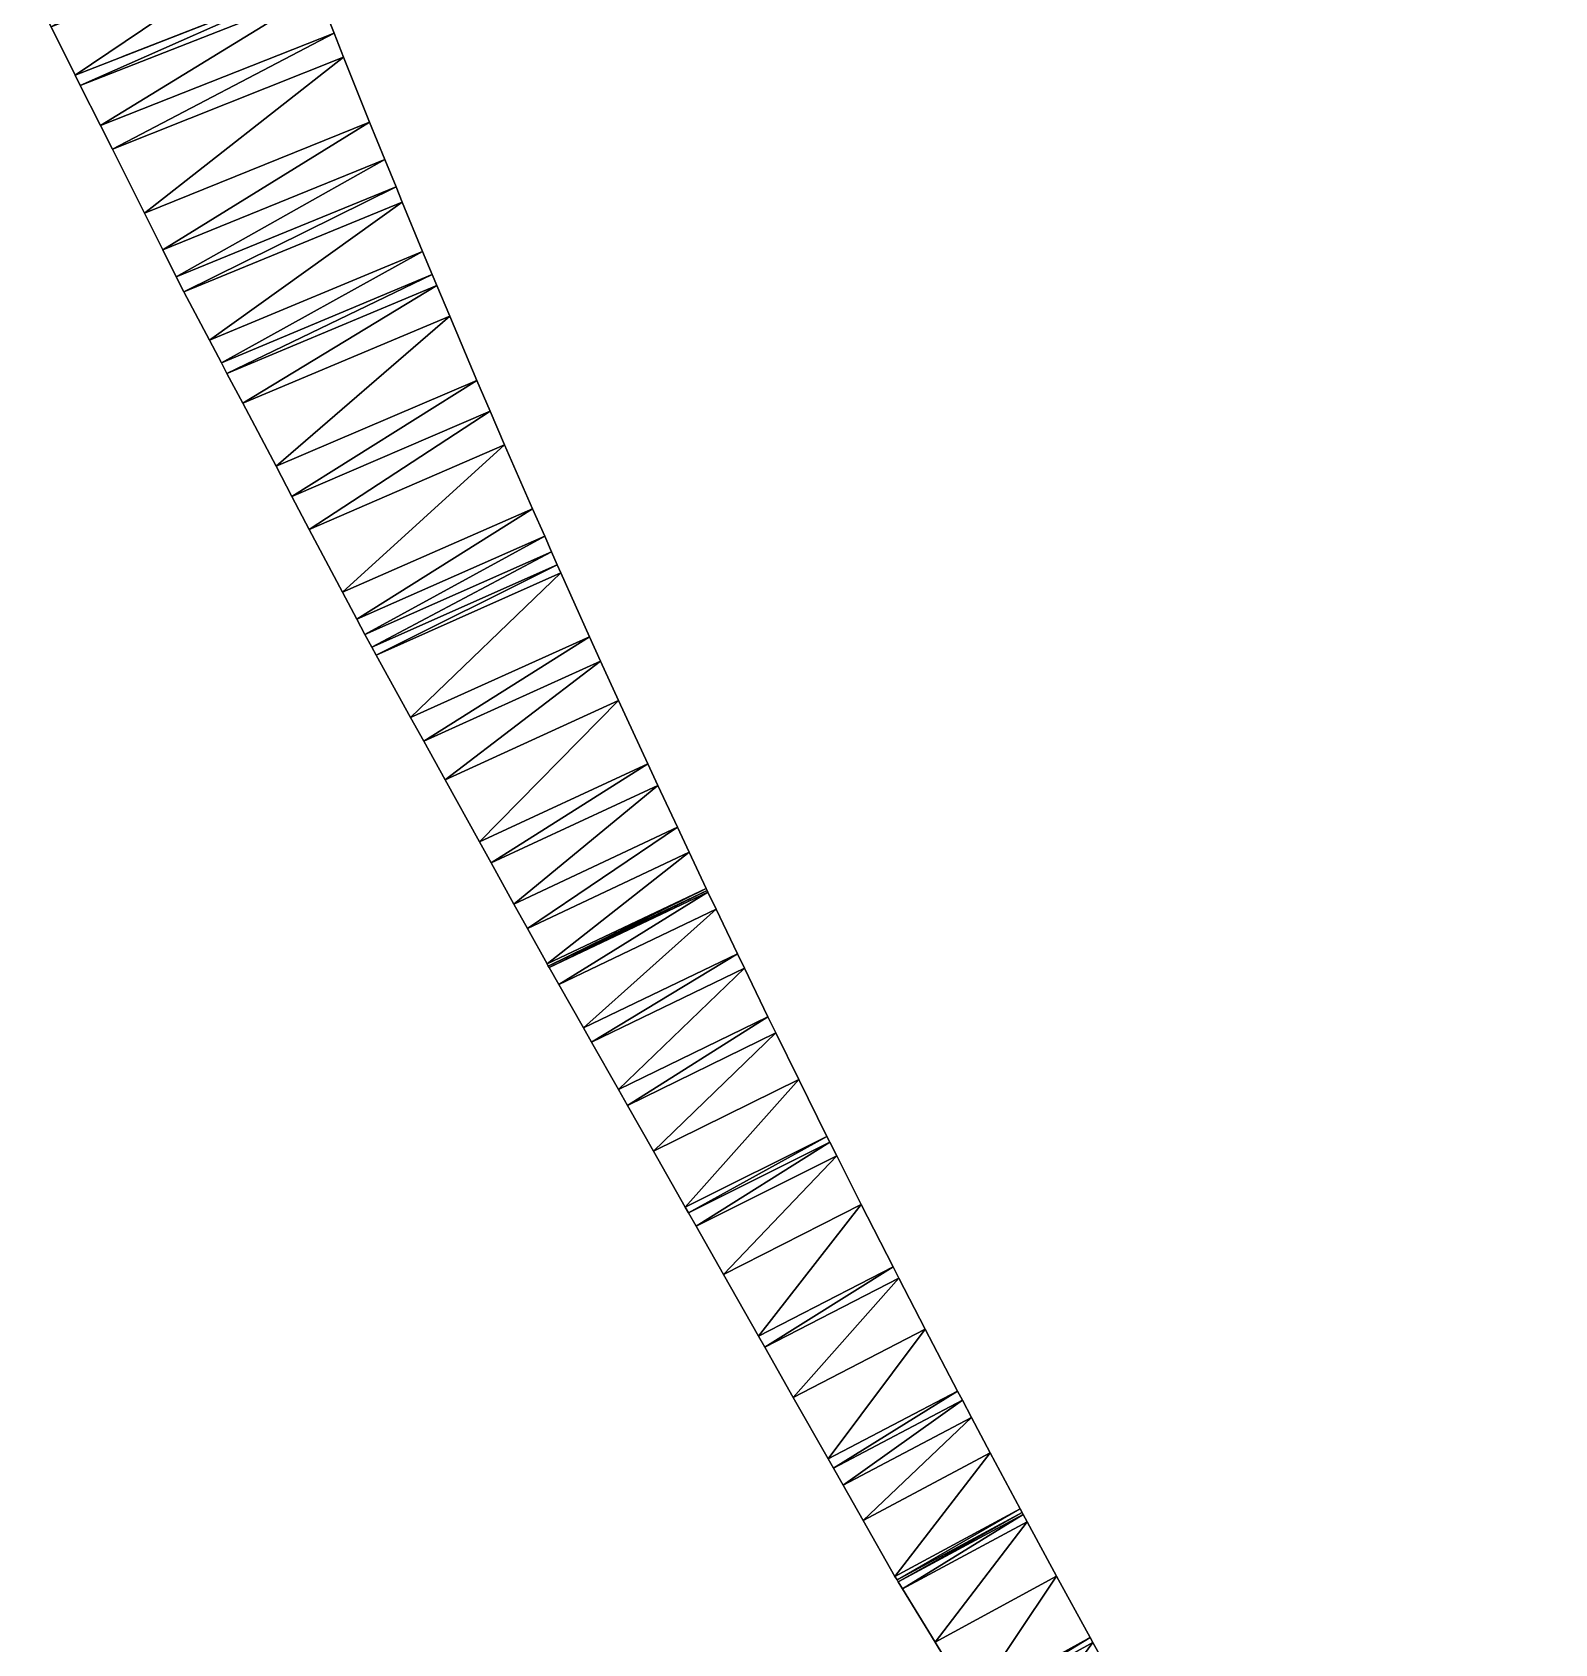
# Model space of a CAD drawing. Header units: metres. Extents: x 12119653 to 12120122, y 3531287 to 3531984.
# Drawn here: x 12119791.7 to 12119901.2, y 3531640.9 to 3531756.7 of the extents above; entities that cross this region are included whole.
import ezdxf

# ---------------------------------------------------------------- set-up
doc = ezdxf.new("R2010")
doc.units = ezdxf.units.M
for name, color, linetype in [('ELEM_04_COMPLETO', 8, 'Continuous'), ('ELEM_04_INFERIOR', 1, 'Continuous'), ('ELEM_04_SUPERIOR', 3, 'Continuous')]:
    doc.layers.add(name, color=color, linetype=linetype)

msp = doc.modelspace()

# ---------------------------------------------------------------- meshes
at = {"layer": 'ELEM_04_COMPLETO'}
mesh = msp.add_polyface(dxfattribs=at)
corners = [(12119791.7, 3531760.06, 10.13), (12119809.09, 3531767.4, 11.01), (12119809.09, 3531767.4, 11.51), (12119791.7, 3531760.06, 9.63), (12119814.09, 3531754.95, 11.08), (12119813.4, 3531756.68, 11.57), (12119813.4, 3531756.68, 11.07), (12119814.09, 3531754.95, 11.58), (12119812.24, 3531759.63, 11.56), (12119812.24, 3531759.63, 11.06), (12119796.61, 3531750.03, 10.61), (12119795.15, 3531752.92, 10.47), (12119795.15, 3531752.92, 9.97), (12119796.61, 3531750.03, 10.11), (12119811.95, 3531760.37, 11.55), (12119811.95, 3531760.37, 11.05), (12119794.79, 3531753.66, 10.44), (12119794.79, 3531753.66, 9.94), (12119811.95, 3531760.37, 11.55), (12119811.95, 3531760.37, 11.05), (12119798.13, 3531754.96, 10.65), (12119794.79, 3531753.65, 9.94), (12119794.79, 3531753.65, 10.44), (12119798.13, 3531754.96, 10.15), (12119810.42, 3531764.2, 11.53), (12119810.42, 3531764.2, 11.03), (12119793.05, 3531757.12, 10.27), (12119793.05, 3531757.12, 9.77), (12119809.58, 3531766.23, 11.52), (12119809.58, 3531766.23, 11.02), (12119792.12, 3531758.96, 10.18), (12119792.12, 3531758.96, 9.68), (12119809.49, 3531766.45, 11.52), (12119809.49, 3531766.45, 11.02), (12119792.04, 3531759.17, 10.17), (12119792.04, 3531759.17, 9.67)]
mesh.append_faces([[corners[k] for k in face] for face in [(0, 1, 2), (3, 1, 0), (4, 5, 6), (7, 5, 4), (6, 8, 9), (5, 8, 6), (10, 8, 5), (11, 8, 10), (9, 12, 13), (9, 13, 6), (9, 14, 15), (8, 14, 9), (11, 14, 8), (16, 14, 11), (15, 17, 12), (15, 12, 9), (18, 19, 15), (14, 18, 15), (20, 18, 14), (16, 17, 21), (22, 16, 21), (23, 19, 15), (19, 24, 25), (18, 24, 19), (22, 24, 18), (26, 24, 22), (26, 22, 21), (26, 21, 27), (25, 27, 21), (25, 21, 19), (25, 28, 29), (24, 28, 25), (26, 28, 24), (30, 28, 26), (30, 26, 27), (30, 27, 31), (29, 31, 27), (29, 27, 25), (32, 33, 29), (28, 32, 29), (34, 32, 28), (34, 28, 30), (34, 30, 31), (34, 31, 35), (29, 35, 31), (33, 35, 29), (33, 2, 1), (32, 2, 33), (0, 2, 32), (0, 32, 34), (0, 34, 35), (0, 35, 3), (33, 3, 35), (1, 3, 33)]])
mesh = msp.add_polyface(dxfattribs=at)
corners = [(12119821.72, 3531736.33, 11.18), (12119820.79, 3531738.53, 11.67), (12119820.79, 3531738.53, 11.17), (12119820.47, 3531739.31, 11.67), (12119820.47, 3531739.31, 11.17), (12119819.77, 3531740.97, 11.66), (12119819.77, 3531740.97, 11.16), (12119805.3, 3531732.97, 10.92), (12119818.3, 3531744.53, 11.64), (12119818.3, 3531744.53, 11.14), (12119804.44, 3531734.6, 11.34), (12119802.6, 3531738.08, 11.17), (12119802.6, 3531738.08, 10.67), (12119804.44, 3531734.6, 10.84), (12119817.86, 3531745.62, 11.63), (12119817.86, 3531745.62, 11.13), (12119802.06, 3531739.15, 11.12), (12119802.06, 3531739.15, 10.62), (12119817.05, 3531747.59, 11.62), (12119817.05, 3531747.59, 11.12), (12119801.09, 3531741.09, 11.03), (12119801.09, 3531741.09, 10.53), (12119815.96, 3531750.28, 11.61), (12119815.96, 3531750.28, 11.11), (12119799.76, 3531743.74, 10.91), (12119799.76, 3531743.74, 10.41), (12119814.09, 3531754.95, 11.58), (12119814.09, 3531754.95, 11.08), (12119797.46, 3531748.33, 10.69), (12119797.46, 3531748.33, 10.19), (12119813.4, 3531756.68, 11.57), (12119796.61, 3531750.03, 10.61), (12119796.61, 3531750.03, 10.11), (12119813.4, 3531756.68, 11.07), (12119795.15, 3531752.92, 10.47), (12119795.15, 3531752.92, 9.97), (12119794.79, 3531753.66, 10.44), (12119794.79, 3531753.66, 9.94)]
mesh.append_faces([[corners[k] for k in face] for face in [(0, 1, 2), (2, 3, 4), (1, 3, 2), (4, 5, 6), (3, 5, 4), (6, 7, 4), (6, 8, 9), (5, 8, 6), (10, 8, 5), (11, 8, 10), (9, 12, 13), (9, 13, 6), (9, 14, 15), (8, 14, 9), (11, 14, 8), (16, 14, 11), (16, 11, 12), (16, 12, 17), (15, 17, 12), (15, 12, 9), (15, 18, 19), (14, 18, 15), (16, 18, 14), (20, 18, 16), (20, 16, 17), (20, 17, 21), (19, 21, 17), (19, 17, 15), (19, 22, 23), (18, 22, 19), (20, 22, 18), (24, 22, 20), (24, 20, 21), (24, 21, 25), (23, 25, 21), (23, 21, 19), (23, 26, 27), (22, 26, 23), (24, 26, 22), (28, 26, 24), (28, 24, 25), (28, 25, 29), (27, 29, 25), (27, 25, 23), (28, 30, 26), (31, 30, 28), (31, 28, 29), (31, 29, 32), (33, 32, 29), (33, 29, 27), (34, 31, 32), (34, 32, 35), (36, 34, 35), (36, 35, 37)]])
mesh = msp.add_polyface(dxfattribs=at)
corners = [(12119829.04, 3531719.39, 11.27), (12119828.55, 3531720.5, 11.77), (12119828.55, 3531720.5, 11.27), (12119829.04, 3531719.39, 11.77), (12119827.68, 3531722.47, 11.76), (12119827.68, 3531722.47, 11.26), (12119825.67, 3531727.08, 11.73), (12119825.67, 3531727.08, 11.23), (12119814.01, 3531716.47, 11.79), (12119811.62, 3531720.99, 11.85), (12119811.62, 3531720.99, 11.35), (12119814.01, 3531716.47, 11.29), (12119824.63, 3531729.5, 11.72), (12119824.63, 3531729.5, 11.22), (12119810.37, 3531723.37, 11.88), (12119810.37, 3531723.37, 11.38), (12119823.68, 3531731.7, 11.71), (12119823.68, 3531731.7, 11.21), (12119809.23, 3531725.53, 11.78), (12119809.23, 3531725.53, 11.28), (12119821.72, 3531736.33, 11.68), (12119821.72, 3531736.33, 11.18), (12119806.84, 3531730.06, 11.56), (12119806.84, 3531730.06, 11.06), (12119820.79, 3531738.53, 11.67), (12119805.7, 3531732.21, 11.46), (12119805.7, 3531732.21, 10.96), (12119820.79, 3531738.53, 11.17), (12119820.47, 3531739.31, 11.67), (12119805.3, 3531732.97, 11.42), (12119805.3, 3531732.97, 10.92), (12119820.47, 3531739.31, 11.17), (12119819.77, 3531740.97, 11.66), (12119804.44, 3531734.6, 11.34), (12119804.44, 3531734.6, 10.84), (12119819.77, 3531740.97, 11.16), (12119802.6, 3531738.08, 11.17), (12119802.6, 3531738.08, 10.67)]
mesh.append_faces([[corners[k] for k in face] for face in [(0, 1, 2), (3, 1, 0), (2, 4, 5), (1, 4, 2), (5, 6, 7), (4, 6, 5), (8, 6, 4), (9, 6, 8), (7, 10, 11), (11, 5, 7), (7, 12, 13), (6, 12, 7), (9, 12, 6), (14, 12, 9), (15, 9, 10), (14, 9, 15), (13, 15, 10), (10, 7, 13), (13, 16, 17), (12, 16, 13), (14, 18, 16), (14, 16, 12), (18, 14, 15), (18, 15, 19), (15, 13, 17), (19, 15, 17), (17, 20, 21), (16, 20, 17), (18, 22, 20), (18, 20, 16), (22, 18, 19), (22, 19, 23), (19, 17, 21), (23, 19, 21), (20, 24, 21), (22, 24, 20), (22, 25, 24), (25, 22, 23), (25, 23, 26), (26, 23, 27), (27, 23, 21), (25, 28, 24), (25, 29, 28), (29, 25, 26), (29, 26, 30), (30, 26, 31), (31, 26, 27), (29, 32, 28), (33, 32, 29), (33, 29, 30), (33, 30, 34), (35, 34, 30), (36, 33, 34), (36, 34, 37)]])
mesh = msp.add_polyface(dxfattribs=at)
corners = [(12119835.96, 3531704.13, 11.36), (12119833.86, 3531708.7, 11.83), (12119833.86, 3531708.7, 11.33), (12119832.57, 3531711.53, 11.82), (12119832.57, 3531711.53, 11.32), (12119821.39, 3531703, 11.6), (12119819.86, 3531705.77, 11.64), (12119819.86, 3531705.77, 11.14), (12119821.39, 3531703, 11.1), (12119831.77, 3531713.28, 11.81), (12119831.77, 3531713.28, 11.31), (12119818.91, 3531707.48, 11.66), (12119818.91, 3531707.48, 11.16), (12119829.72, 3531717.87, 11.78), (12119829.72, 3531717.87, 11.28), (12119816.43, 3531711.96, 11.72), (12119816.43, 3531711.96, 11.22), (12119829.46, 3531718.45, 11.78), (12119829.46, 3531718.45, 11.28), (12119816.12, 3531712.52, 11.73), (12119816.12, 3531712.52, 11.23), (12119829.04, 3531719.39, 11.77), (12119829.04, 3531719.39, 11.27), (12119815.61, 3531713.43, 11.74), (12119815.61, 3531713.43, 11.24), (12119815.04, 3531714.53, 11.76), (12119828.55, 3531720.5, 11.77), (12119815.04, 3531714.53, 11.26), (12119828.55, 3531720.5, 11.27), (12119814.01, 3531716.47, 11.79), (12119827.68, 3531722.47, 11.76), (12119814.01, 3531716.47, 11.29), (12119827.68, 3531722.47, 11.26), (12119811.62, 3531720.99, 11.35), (12119811.62, 3531720.99, 11.85)]
mesh.append_faces([[corners[k] for k in face] for face in [(0, 1, 2), (2, 3, 4), (1, 3, 2), (5, 3, 1), (5, 6, 3), (7, 8, 4), (4, 8, 2), (4, 9, 10), (3, 9, 4), (6, 9, 3), (6, 11, 9), (12, 6, 7), (11, 6, 12), (12, 7, 10), (10, 7, 4), (10, 13, 14), (9, 13, 10), (11, 15, 13), (11, 13, 9), (16, 11, 12), (15, 11, 16), (14, 12, 10), (16, 12, 14), (14, 17, 18), (13, 17, 14), (15, 19, 17), (15, 17, 13), (20, 15, 16), (19, 15, 20), (18, 16, 14), (20, 16, 18), (18, 21, 22), (17, 21, 18), (19, 23, 21), (19, 21, 17), (24, 19, 20), (23, 19, 24), (22, 20, 18), (24, 20, 22), (23, 25, 26), (23, 26, 21), (27, 23, 24), (25, 23, 27), (28, 24, 22), (27, 24, 28), (25, 29, 30), (25, 30, 26), (31, 25, 27), (29, 25, 31), (27, 28, 32), (31, 27, 32), (33, 29, 31), (34, 29, 33)]])
mesh = msp.add_polyface(dxfattribs=at)
corners = [(12119842.41, 3531690.49, 11.43), (12119840.88, 3531693.68, 11.91), (12119840.88, 3531693.68, 11.41), (12119842.41, 3531690.49, 11.93), (12119840.29, 3531694.92, 11.91), (12119840.29, 3531694.92, 11.41), (12119829.56, 3531688.28, 11.39), (12119829.56, 3531688.28, 10.89), (12119840.23, 3531695.03, 11.91), (12119840.23, 3531695.03, 11.41), (12119828.87, 3531689.49, 11.41), (12119828.87, 3531689.49, 10.91), (12119840.16, 3531695.18, 11.91), (12119840.16, 3531695.18, 11.41), (12119828.81, 3531689.6, 11.41), (12119828.73, 3531689.75, 10.91), (12119828.81, 3531689.6, 10.91), (12119838.93, 3531697.79, 11.89), (12119838.93, 3531697.79, 11.39), (12119828.73, 3531689.75, 11.41), (12119827.31, 3531692.31, 11.45), (12119827.31, 3531692.31, 10.95), (12119838.09, 3531699.58, 11.88), (12119838.09, 3531699.58, 11.38), (12119826.34, 3531694.06, 11.47), (12119826.34, 3531694.06, 10.97), (12119836.68, 3531702.59, 11.87), (12119836.68, 3531702.59, 11.37), (12119824.7, 3531697.02, 11.51), (12119824.7, 3531697.02, 11.01), (12119835.96, 3531704.13, 11.86), (12119835.96, 3531704.13, 11.36), (12119823.87, 3531698.53, 11.53), (12119823.87, 3531698.53, 11.03), (12119833.86, 3531708.7, 11.83), (12119821.39, 3531703, 11.6), (12119821.39, 3531703, 11.1), (12119833.86, 3531708.7, 11.33), (12119819.86, 3531705.77, 11.14), (12119819.86, 3531705.77, 11.64)]
mesh.append_faces([[corners[k] for k in face] for face in [(0, 1, 2), (3, 1, 0), (2, 4, 5), (1, 4, 2), (6, 4, 1), (5, 7, 2), (8, 9, 5), (4, 8, 5), (10, 8, 4), (9, 11, 5), (12, 13, 9), (8, 12, 9), (14, 12, 8), (15, 16, 13), (13, 16, 9), (13, 17, 18), (12, 17, 13), (19, 17, 12), (19, 20, 17), (21, 15, 18), (18, 15, 13), (18, 22, 23), (17, 22, 18), (20, 22, 17), (20, 24, 22), (25, 20, 21), (24, 20, 25), (25, 21, 23), (23, 21, 18), (23, 26, 27), (22, 26, 23), (24, 26, 22), (24, 28, 26), (29, 24, 25), (28, 24, 29), (29, 25, 27), (27, 25, 23), (27, 30, 31), (26, 30, 27), (28, 30, 26), (28, 32, 30), (33, 28, 29), (32, 28, 33), (33, 29, 31), (31, 29, 27), (30, 34, 31), (34, 30, 32), (32, 35, 34), (36, 32, 33), (35, 32, 36), (36, 33, 37), (37, 33, 31), (38, 35, 36), (39, 35, 38)]])
mesh = msp.add_polyface(dxfattribs=at)
corners = [(12119848.85, 3531677.35, 11.95), (12119846.82, 3531681.45, 11.95), (12119846.82, 3531681.45, 11.45), (12119848.85, 3531677.35, 11.45), (12119845.17, 3531684.8, 11.94), (12119845.17, 3531684.8, 11.44), (12119836.37, 3531676.29, 11.3), (12119834.5, 3531679.58, 11.31), (12119834.5, 3531679.58, 10.81), (12119836.37, 3531676.29, 10.8), (12119844.6, 3531685.96, 11.94), (12119844.6, 3531685.96, 11.44), (12119833.85, 3531680.72, 11.31), (12119833.85, 3531680.72, 10.81), (12119842.91, 3531689.44, 11.93), (12119842.91, 3531689.44, 11.43), (12119831.92, 3531684.13, 11.33), (12119831.92, 3531684.13, 10.83), (12119842.41, 3531690.49, 11.93), (12119842.41, 3531690.49, 11.43), (12119831.33, 3531685.16, 11.34), (12119831.33, 3531685.16, 10.84), (12119840.88, 3531693.68, 11.91), (12119829.56, 3531688.28, 11.39), (12119829.56, 3531688.28, 10.89), (12119840.88, 3531693.68, 11.41), (12119828.87, 3531689.49, 11.41), (12119840.29, 3531694.92, 11.91), (12119828.87, 3531689.49, 10.91), (12119840.29, 3531694.92, 11.41), (12119828.81, 3531689.6, 11.41), (12119840.23, 3531695.03, 11.91), (12119828.81, 3531689.6, 10.91), (12119840.23, 3531695.03, 11.41), (12119828.73, 3531689.75, 11.41), (12119840.16, 3531695.18, 11.91), (12119828.73, 3531689.75, 10.91), (12119827.31, 3531692.31, 10.95), (12119827.31, 3531692.31, 11.45)]
mesh.append_faces([[corners[k] for k in face] for face in [(0, 1, 2), (0, 2, 3), (2, 4, 5), (1, 4, 2), (6, 4, 1), (7, 4, 6), (8, 6, 9), (7, 6, 8), (5, 8, 9), (5, 9, 2), (5, 10, 11), (4, 10, 5), (7, 10, 4), (12, 10, 7), (13, 7, 8), (12, 7, 13), (11, 13, 8), (11, 8, 5), (11, 14, 15), (10, 14, 11), (12, 14, 10), (16, 14, 12), (17, 12, 13), (16, 12, 17), (15, 17, 13), (15, 13, 11), (15, 18, 19), (14, 18, 15), (16, 18, 14), (20, 18, 16), (21, 16, 17), (20, 16, 21), (19, 21, 17), (19, 17, 15), (20, 22, 18), (20, 23, 22), (24, 20, 21), (23, 20, 24), (24, 21, 25), (25, 21, 19), (23, 26, 27), (28, 23, 24), (26, 23, 28), (28, 24, 29), (26, 30, 31), (26, 28, 32), (30, 26, 32), (32, 28, 33), (30, 34, 35), (30, 32, 36), (34, 30, 36), (37, 34, 36), (38, 34, 37)]])
mesh = msp.add_polyface(dxfattribs=at)
corners = [(12119858.24, 3531659.04, 11.86), (12119855.91, 3531663.5, 11.9), (12119855.91, 3531663.5, 11.4), (12119854.02, 3531667.15, 11.92), (12119854.02, 3531667.15, 11.42), (12119846.43, 3531658.58, 11.22), (12119844.38, 3531662.19, 11.23), (12119844.38, 3531662.19, 10.73), (12119846.43, 3531658.58, 10.72), (12119853.6, 3531667.97, 11.92), (12119853.6, 3531667.97, 11.42), (12119843.92, 3531663, 11.24), (12119843.92, 3531663, 10.74), (12119851.32, 3531672.45, 11.94), (12119851.32, 3531672.45, 11.44), (12119841.4, 3531667.43, 11.26), (12119841.4, 3531667.43, 10.76), (12119849.55, 3531675.96, 11.94), (12119849.55, 3531675.96, 11.44), (12119839.44, 3531670.89, 11.27), (12119839.44, 3531670.89, 10.77), (12119849.06, 3531676.95, 11.95), (12119849.06, 3531676.95, 11.45), (12119838.89, 3531671.86, 11.28), (12119838.89, 3531671.86, 10.78), (12119848.85, 3531677.35, 11.95), (12119848.85, 3531677.35, 11.45), (12119838.66, 3531672.26, 11.28), (12119838.66, 3531672.26, 10.78), (12119846.82, 3531681.45, 11.95), (12119836.37, 3531676.29, 11.3), (12119836.37, 3531676.29, 10.8), (12119846.82, 3531681.45, 11.45)]
mesh.append_faces([[corners[k] for k in face] for face in [(0, 1, 2), (1, 3, 4), (1, 4, 2), (3, 1, 5), (6, 3, 5), (6, 5, 7), (4, 7, 8), (4, 8, 2), (3, 9, 10), (3, 10, 4), (6, 9, 3), (11, 9, 6), (12, 6, 7), (11, 6, 12), (10, 12, 7), (10, 7, 4), (9, 13, 14), (9, 14, 10), (13, 9, 11), (15, 13, 11), (16, 11, 12), (15, 11, 16), (14, 16, 12), (14, 12, 10), (13, 17, 18), (13, 18, 14), (17, 13, 15), (19, 17, 15), (20, 15, 16), (19, 15, 20), (18, 20, 16), (18, 16, 14), (17, 21, 22), (17, 22, 18), (19, 21, 17), (23, 21, 19), (24, 19, 20), (23, 19, 24), (22, 24, 20), (22, 20, 18), (21, 25, 26), (21, 26, 22), (23, 25, 21), (27, 25, 23), (23, 24, 28), (27, 23, 28), (26, 28, 24), (26, 24, 22), (29, 25, 27), (30, 29, 27), (31, 27, 28), (30, 27, 31), (32, 31, 28), (32, 28, 26)]])
mesh = msp.add_polyface(dxfattribs=at)
corners = [(12119865.36, 3531645.74, 11.73), (12119863.24, 3531649.65, 11.77), (12119863.24, 3531649.65, 11.27), (12119862.96, 3531650.16, 11.78), (12119862.96, 3531650.16, 11.28), (12119854.29, 3531644.82, 11.16), (12119854.29, 3531644.82, 10.66), (12119862.88, 3531650.31, 11.78), (12119862.88, 3531650.31, 11.28), (12119853.98, 3531645.32, 11.16), (12119853.98, 3531645.32, 10.66), (12119862.75, 3531650.57, 11.78), (12119862.75, 3531650.57, 11.28), (12119853.89, 3531645.47, 11.16), (12119853.74, 3531645.72, 10.66), (12119853.89, 3531645.47, 10.66), (12119860.59, 3531654.6, 11.83), (12119860.59, 3531654.6, 11.33), (12119853.74, 3531645.72, 11.16), (12119851.46, 3531649.74, 11.18), (12119851.46, 3531649.74, 10.68), (12119859.24, 3531657.14, 11.85), (12119859.24, 3531657.14, 11.35), (12119850.02, 3531652.27, 11.19), (12119850.02, 3531652.27, 10.69), (12119858.59, 3531658.38, 11.86), (12119858.59, 3531658.38, 11.36), (12119849.32, 3531653.5, 11.19), (12119849.32, 3531653.5, 10.69), (12119858.24, 3531659.04, 11.86), (12119858.24, 3531659.04, 11.36), (12119848.94, 3531654.16, 11.2), (12119848.94, 3531654.16, 10.7), (12119855.91, 3531663.5, 11.4), (12119855.91, 3531663.5, 11.9), (12119846.43, 3531658.58, 11.22), (12119846.43, 3531658.58, 10.72), (12119844.38, 3531662.19, 10.73)]
mesh.append_faces([[corners[k] for k in face] for face in [(0, 1, 2), (1, 3, 4), (1, 4, 2), (5, 3, 1), (4, 6, 2), (3, 7, 8), (3, 8, 4), (9, 7, 3), (8, 10, 4), (7, 11, 12), (7, 12, 8), (13, 11, 7), (12, 14, 15), (12, 15, 8), (11, 16, 17), (11, 17, 12), (16, 11, 18), (19, 16, 18), (19, 18, 20), (17, 20, 14), (17, 14, 12), (16, 21, 22), (16, 22, 17), (19, 21, 16), (23, 21, 19), (24, 19, 20), (23, 19, 24), (22, 24, 20), (22, 20, 17), (21, 25, 26), (21, 26, 22), (23, 25, 21), (27, 25, 23), (28, 23, 24), (27, 23, 28), (26, 28, 24), (26, 24, 22), (25, 29, 30), (25, 30, 26), (27, 29, 25), (31, 29, 27), (32, 27, 28), (31, 27, 32), (30, 32, 28), (30, 28, 26), (29, 33, 30), (34, 29, 31), (35, 34, 31), (36, 31, 32), (35, 31, 36), (33, 36, 32), (33, 32, 30), (37, 35, 36)]])
mesh = msp.add_polyface(dxfattribs=at)
corners = [(12119872.81, 3531632.32, 11.58), (12119872.68, 3531632.54, 11.58), (12119872.68, 3531632.54, 11.08), (12119870.22, 3531636.93, 11.63), (12119870.22, 3531636.93, 11.13), (12119864.54, 3531627.95, 11.08), (12119864.54, 3531627.95, 10.58), (12119870.08, 3531637.18, 11.63), (12119870.08, 3531637.18, 11.13), (12119861.9, 3531632.29, 11.1), (12119861.76, 3531632.53, 11.1), (12119861.76, 3531632.53, 10.6), (12119861.9, 3531632.29, 10.6), (12119867.98, 3531640.96, 11.68), (12119867.98, 3531640.96, 11.18), (12119859.48, 3531636.27, 11.12), (12119859.48, 3531636.27, 10.62), (12119867.78, 3531641.33, 11.68), (12119867.78, 3531641.33, 11.18), (12119859.26, 3531636.63, 11.12), (12119859.26, 3531636.63, 10.62), (12119865.36, 3531645.74, 11.73), (12119865.36, 3531645.74, 11.23), (12119856.62, 3531640.98, 11.14), (12119856.62, 3531640.98, 10.64), (12119863.24, 3531649.65, 11.27), (12119863.24, 3531649.65, 11.77), (12119854.29, 3531644.82, 11.16), (12119854.29, 3531644.82, 10.66), (12119853.98, 3531645.32, 11.16), (12119862.96, 3531650.16, 11.78), (12119853.98, 3531645.32, 10.66), (12119862.96, 3531650.16, 11.28), (12119853.89, 3531645.47, 11.16), (12119862.88, 3531650.31, 11.78), (12119853.89, 3531645.47, 10.66), (12119862.88, 3531650.31, 11.28), (12119853.74, 3531645.72, 11.16), (12119862.75, 3531650.57, 11.78), (12119853.74, 3531645.72, 10.66), (12119851.46, 3531649.74, 10.68)]
mesh.append_faces([[corners[k] for k in face] for face in [(0, 1, 2), (1, 3, 4), (1, 4, 2), (3, 1, 5), (4, 6, 2), (3, 7, 8), (3, 8, 4), (9, 7, 3), (10, 7, 9), (8, 11, 12), (8, 12, 4), (7, 13, 14), (7, 14, 8), (13, 7, 10), (15, 13, 10), (16, 10, 11), (15, 10, 16), (14, 16, 11), (14, 11, 8), (13, 17, 18), (13, 18, 14), (15, 17, 13), (19, 17, 15), (15, 16, 20), (19, 15, 20), (18, 20, 16), (18, 16, 14), (17, 21, 22), (17, 22, 18), (21, 17, 19), (23, 21, 19), (24, 19, 20), (23, 19, 24), (22, 24, 20), (22, 20, 18), (21, 25, 22), (26, 21, 23), (27, 26, 23), (28, 23, 24), (27, 23, 28), (25, 28, 24), (25, 24, 22), (29, 30, 27), (31, 27, 28), (29, 27, 31), (32, 31, 28), (33, 34, 29), (29, 31, 35), (33, 29, 35), (36, 35, 31), (37, 38, 33), (33, 35, 39), (37, 33, 39), (40, 37, 39)]])
at = {"layer": 'ELEM_04_INFERIOR'}
mesh = msp.add_polyface(dxfattribs=at)
corners = [(12119835.96, 3531704.13, 11.36), (12119824.7, 3531697.02, 11.01), (12119836.68, 3531702.59, 11.37), (12119821.39, 3531703, 11.1), (12119823.87, 3531698.53, 11.03), (12119833.86, 3531708.7, 11.33), (12119819.86, 3531705.77, 11.14), (12119832.57, 3531711.53, 11.32), (12119818.91, 3531707.48, 11.16), (12119831.77, 3531713.28, 11.31), (12119829.72, 3531717.87, 11.28), (12119816.43, 3531711.96, 11.22), (12119829.46, 3531718.45, 11.28), (12119816.12, 3531712.52, 11.23), (12119829.04, 3531719.39, 11.27), (12119815.61, 3531713.43, 11.24), (12119828.55, 3531720.5, 11.27), (12119815.04, 3531714.53, 11.26), (12119827.68, 3531722.47, 11.26), (12119814.01, 3531716.47, 11.29), (12119825.67, 3531727.08, 11.23), (12119811.62, 3531720.99, 11.35), (12119824.63, 3531729.5, 11.22), (12119810.37, 3531723.37, 11.38), (12119823.68, 3531731.7, 11.21), (12119809.23, 3531725.53, 11.28), (12119821.72, 3531736.33, 11.18), (12119806.84, 3531730.06, 11.06), (12119805.7, 3531732.21, 10.96), (12119820.79, 3531738.53, 11.17), (12119805.3, 3531732.97, 10.92), (12119820.47, 3531739.31, 11.17), (12119819.77, 3531740.97, 11.16), (12119804.44, 3531734.6, 10.84), (12119818.3, 3531744.53, 11.14), (12119802.6, 3531738.08, 10.67), (12119817.86, 3531745.62, 11.13), (12119802.06, 3531739.15, 10.62), (12119817.05, 3531747.59, 11.12), (12119801.09, 3531741.09, 10.53), (12119815.96, 3531750.28, 11.11), (12119799.76, 3531743.74, 10.41), (12119814.09, 3531754.95, 11.08), (12119797.46, 3531748.33, 10.19), (12119813.4, 3531756.68, 11.07), (12119796.61, 3531750.03, 10.11), (12119812.24, 3531759.63, 11.06), (12119795.15, 3531752.92, 9.97), (12119811.95, 3531760.37, 11.05), (12119794.79, 3531753.66, 9.94), (12119798.13, 3531754.96, 10.15), (12119811.95, 3531760.37, 11.05), (12119809.58, 3531766.23, 11.02), (12119792.12, 3531758.96, 9.68), (12119793.05, 3531757.12, 9.77), (12119810.42, 3531764.2, 11.03), (12119792.04, 3531759.17, 9.67), (12119809.49, 3531766.45, 11.02), (12119791.7, 3531760.06, 9.63), (12119809.09, 3531767.4, 11.01)]
mesh.append_faces([[corners[k] for k in face] for face in [(0, 1, 2), (3, 4, 5), (5, 4, 0), (6, 3, 7), (7, 3, 5), (8, 6, 9), (9, 6, 7), (10, 8, 9), (11, 8, 10), (12, 11, 10), (13, 11, 12), (14, 13, 12), (15, 13, 14), (16, 15, 14), (17, 15, 16), (17, 16, 18), (19, 17, 18), (20, 21, 19), (19, 18, 20), (22, 23, 21), (21, 20, 22), (23, 22, 24), (25, 23, 24), (25, 24, 26), (27, 25, 26), (28, 27, 29), (29, 27, 26), (30, 28, 31), (31, 28, 29), (32, 33, 30), (32, 30, 31), (34, 35, 33), (34, 33, 32), (36, 37, 35), (36, 35, 34), (38, 39, 37), (38, 37, 36), (40, 41, 39), (40, 39, 38), (42, 43, 41), (42, 41, 40), (44, 45, 43), (44, 43, 42), (46, 47, 45), (46, 45, 44), (48, 49, 47), (48, 47, 46), (50, 51, 48), (52, 53, 54), (52, 54, 55), (52, 56, 53), (57, 56, 52), (57, 58, 56), (59, 58, 57)]])
mesh = msp.add_polyface(dxfattribs=at)
corners = [(12119862.96, 3531650.16, 11.28), (12119853.98, 3531645.32, 10.66), (12119854.29, 3531644.82, 10.66), (12119863.24, 3531649.65, 11.27), (12119862.88, 3531650.31, 11.28), (12119853.89, 3531645.47, 10.66), (12119862.75, 3531650.57, 11.28), (12119853.74, 3531645.72, 10.66), (12119860.59, 3531654.6, 11.33), (12119851.46, 3531649.74, 10.68), (12119859.24, 3531657.14, 11.35), (12119850.02, 3531652.27, 10.69), (12119858.59, 3531658.38, 11.36), (12119849.32, 3531653.5, 10.69), (12119858.24, 3531659.04, 11.36), (12119848.94, 3531654.16, 10.7), (12119855.91, 3531663.5, 11.4), (12119846.43, 3531658.58, 10.72), (12119854.02, 3531667.15, 11.42), (12119844.38, 3531662.19, 10.73), (12119853.6, 3531667.97, 11.42), (12119843.92, 3531663, 10.74), (12119851.32, 3531672.45, 11.44), (12119841.4, 3531667.43, 10.76), (12119849.55, 3531675.96, 11.44), (12119839.44, 3531670.89, 10.77), (12119849.06, 3531676.95, 11.45), (12119838.89, 3531671.86, 10.78), (12119848.85, 3531677.35, 11.45), (12119838.66, 3531672.26, 10.78), (12119846.82, 3531681.45, 11.45), (12119836.37, 3531676.29, 10.8), (12119845.17, 3531684.8, 11.44), (12119834.5, 3531679.58, 10.81), (12119844.6, 3531685.96, 11.44), (12119833.85, 3531680.72, 10.81), (12119842.91, 3531689.44, 11.43), (12119831.92, 3531684.13, 10.83), (12119842.41, 3531690.49, 11.43), (12119831.33, 3531685.16, 10.84), (12119829.56, 3531688.28, 10.89), (12119840.88, 3531693.68, 11.41), (12119828.87, 3531689.49, 10.91), (12119840.29, 3531694.92, 11.41), (12119828.81, 3531689.6, 10.91), (12119840.23, 3531695.03, 11.41), (12119828.73, 3531689.75, 10.91), (12119840.16, 3531695.18, 11.41), (12119827.31, 3531692.31, 10.95), (12119838.93, 3531697.79, 11.39), (12119826.34, 3531694.06, 10.97), (12119838.09, 3531699.58, 11.38), (12119824.7, 3531697.02, 11.01), (12119836.68, 3531702.59, 11.37), (12119823.87, 3531698.53, 11.03), (12119835.96, 3531704.13, 11.36)]
mesh.append_faces([[corners[k] for k in face] for face in [(0, 1, 2), (0, 2, 3), (4, 5, 1), (4, 1, 0), (6, 7, 5), (6, 5, 4), (8, 9, 7), (8, 7, 6), (10, 11, 9), (10, 9, 8), (12, 13, 11), (12, 11, 10), (14, 15, 13), (14, 13, 12), (16, 17, 15), (16, 15, 14), (18, 19, 17), (18, 17, 16), (20, 21, 19), (20, 19, 18), (22, 23, 21), (22, 21, 20), (24, 25, 23), (24, 23, 22), (26, 27, 25), (26, 25, 24), (28, 29, 27), (28, 27, 26), (30, 31, 29), (30, 29, 28), (32, 33, 31), (32, 31, 30), (34, 35, 33), (34, 33, 32), (36, 37, 35), (36, 35, 34), (38, 39, 37), (38, 37, 36), (40, 39, 41), (41, 39, 38), (42, 40, 43), (43, 40, 41), (44, 42, 45), (45, 42, 43), (46, 44, 47), (47, 44, 45), (48, 46, 49), (49, 46, 47), (50, 48, 51), (51, 48, 49), (52, 50, 53), (53, 50, 51), (54, 52, 55)]])
mesh = msp.add_polyface(dxfattribs=at)
corners = [(12119898.91, 3531588.72, 10.57), (12119894.29, 3531580.72, 10.17), (12119901.19, 3531585.13, 10.53), (12119898.49, 3531589.38, 10.58), (12119891.55, 3531584.99, 10.21), (12119891.97, 3531584.33, 10.2), (12119895.81, 3531593.64, 10.63), (12119888.81, 3531589.25, 10.25), (12119893.64, 3531597.13, 10.67), (12119886.56, 3531592.74, 10.29), (12119893.16, 3531597.91, 10.68), (12119886.06, 3531593.52, 10.3), (12119893.1, 3531598, 10.68), (12119886, 3531593.61, 10.3), (12119890.52, 3531602.19, 10.73), (12119883.32, 3531597.79, 10.34), (12119888.46, 3531605.58, 10.77), (12119881.16, 3531601.15, 10.37), (12119887.91, 3531606.49, 10.78), (12119880.58, 3531602.06, 10.38), (12119885.32, 3531610.8, 10.83), (12119877.84, 3531606.33, 10.42), (12119883.36, 3531614.08, 10.87), (12119875.76, 3531609.57, 10.46), (12119882.74, 3531615.12, 10.88), (12119875.09, 3531610.6, 10.47), (12119882.72, 3531615.16, 10.88), (12119875.07, 3531610.64, 10.47), (12119881.37, 3531617.46, 10.91), (12119873.67, 3531612.94, 10.49), (12119880.2, 3531619.46, 10.93), (12119872.46, 3531614.94, 10.51), (12119878.97, 3531621.57, 10.95), (12119871.18, 3531617.04, 10.53), (12119877.72, 3531623.72, 10.98), (12119869.87, 3531619.18, 10.54), (12119877.67, 3531623.81, 10.98), (12119869.82, 3531619.27, 10.54), (12119875.16, 3531628.17, 11.03), (12119867.18, 3531623.61, 10.56), (12119872.81, 3531632.32, 11.08), (12119864.68, 3531627.73, 10.58), (12119872.68, 3531632.54, 11.08), (12119864.54, 3531627.95, 10.58), (12119870.22, 3531636.93, 11.13), (12119861.9, 3531632.29, 10.6), (12119870.08, 3531637.18, 11.13), (12119861.76, 3531632.53, 10.6), (12119867.98, 3531640.96, 11.18), (12119859.48, 3531636.27, 10.62), (12119867.78, 3531641.33, 11.18), (12119859.26, 3531636.63, 10.62), (12119865.36, 3531645.74, 11.23), (12119856.62, 3531640.98, 10.64), (12119863.24, 3531649.65, 11.27), (12119854.29, 3531644.82, 10.66)]
mesh.append_faces([[corners[k] for k in face] for face in [(0, 1, 2), (3, 4, 5), (3, 5, 0), (6, 7, 4), (6, 4, 3), (8, 9, 7), (8, 7, 6), (10, 11, 9), (10, 9, 8), (12, 13, 11), (12, 11, 10), (14, 15, 13), (14, 13, 12), (16, 17, 15), (16, 15, 14), (18, 19, 17), (18, 17, 16), (20, 21, 19), (20, 19, 18), (22, 23, 21), (22, 21, 20), (24, 25, 23), (24, 23, 22), (26, 27, 25), (26, 25, 24), (28, 29, 27), (28, 27, 26), (30, 31, 29), (30, 29, 28), (32, 33, 31), (32, 31, 30), (34, 35, 33), (34, 33, 32), (36, 37, 35), (36, 35, 34), (38, 39, 37), (38, 37, 36), (40, 41, 39), (40, 39, 38), (42, 43, 41), (42, 41, 40), (44, 45, 43), (44, 43, 42), (46, 47, 45), (46, 45, 44), (48, 49, 47), (48, 47, 46), (50, 51, 49), (50, 49, 48), (52, 53, 51), (52, 51, 50), (54, 55, 53), (54, 53, 52)]])
at = {"layer": 'ELEM_04_SUPERIOR'}
mesh = msp.add_polyface(dxfattribs=at)
corners = [(12119833.86, 3531708.7, 11.83), (12119835.96, 3531704.13, 11.86), (12119823.87, 3531698.53, 11.53), (12119821.39, 3531703, 11.6), (12119832.57, 3531711.53, 11.82), (12119819.86, 3531705.77, 11.64), (12119831.77, 3531713.28, 11.81), (12119818.91, 3531707.48, 11.66), (12119816.43, 3531711.96, 11.72), (12119829.72, 3531717.87, 11.78), (12119816.12, 3531712.52, 11.73), (12119829.46, 3531718.45, 11.78), (12119815.61, 3531713.43, 11.74), (12119829.04, 3531719.39, 11.77), (12119815.04, 3531714.53, 11.76), (12119828.55, 3531720.5, 11.77), (12119814.01, 3531716.47, 11.79), (12119827.68, 3531722.47, 11.76), (12119825.67, 3531727.08, 11.73), (12119811.62, 3531720.99, 11.85), (12119824.63, 3531729.5, 11.72), (12119810.37, 3531723.37, 11.88), (12119809.23, 3531725.53, 11.78), (12119823.68, 3531731.7, 11.71), (12119806.84, 3531730.06, 11.56), (12119821.72, 3531736.33, 11.68), (12119820.79, 3531738.53, 11.67), (12119805.7, 3531732.21, 11.46), (12119820.47, 3531739.31, 11.67), (12119805.3, 3531732.97, 11.42), (12119819.77, 3531740.97, 11.66), (12119804.44, 3531734.6, 11.34), (12119818.3, 3531744.53, 11.64), (12119802.6, 3531738.08, 11.17), (12119817.86, 3531745.62, 11.63), (12119802.06, 3531739.15, 11.12), (12119817.05, 3531747.59, 11.62), (12119801.09, 3531741.09, 11.03), (12119815.96, 3531750.28, 11.61), (12119799.76, 3531743.74, 10.91), (12119814.09, 3531754.95, 11.58), (12119797.46, 3531748.33, 10.69), (12119813.4, 3531756.68, 11.57), (12119796.61, 3531750.03, 10.61), (12119812.24, 3531759.63, 11.56), (12119795.15, 3531752.92, 10.47), (12119811.95, 3531760.37, 11.55), (12119798.13, 3531754.96, 10.65), (12119811.95, 3531760.37, 11.55), (12119794.79, 3531753.65, 10.44), (12119810.42, 3531764.2, 11.53), (12119793.05, 3531757.12, 10.27), (12119809.58, 3531766.23, 11.52), (12119792.12, 3531758.96, 10.18), (12119792.04, 3531759.17, 10.17), (12119809.49, 3531766.45, 11.52), (12119791.7, 3531760.06, 10.13), (12119809.09, 3531767.4, 11.51)]
mesh.append_faces([[corners[k] for k in face] for face in [(0, 1, 2), (2, 3, 0), (3, 4, 0), (3, 5, 4), (5, 6, 4), (5, 7, 6), (7, 8, 9), (7, 9, 6), (8, 10, 11), (8, 11, 9), (10, 12, 13), (10, 13, 11), (12, 14, 15), (12, 15, 13), (14, 16, 17), (14, 17, 15), (16, 18, 17), (19, 18, 16), (19, 20, 18), (21, 20, 19), (21, 22, 23), (21, 23, 20), (22, 24, 25), (22, 25, 23), (24, 26, 25), (24, 27, 26), (27, 28, 26), (27, 29, 28), (29, 30, 28), (31, 30, 29), (31, 32, 30), (33, 32, 31), (33, 34, 32), (35, 34, 33), (35, 36, 34), (37, 36, 35), (37, 38, 36), (39, 38, 37), (39, 40, 38), (41, 40, 39), (41, 42, 40), (43, 42, 41), (43, 44, 42), (45, 44, 43), (45, 46, 44), (47, 48, 46), (49, 50, 48), (51, 50, 49), (51, 52, 50), (53, 52, 51), (54, 55, 52), (54, 52, 53), (56, 57, 55), (56, 55, 54)]])
mesh = msp.add_polyface(dxfattribs=at)
corners = [(12119854.29, 3531644.82, 11.16), (12119862.96, 3531650.16, 11.78), (12119863.24, 3531649.65, 11.77), (12119853.98, 3531645.32, 11.16), (12119862.88, 3531650.31, 11.78), (12119853.89, 3531645.47, 11.16), (12119862.75, 3531650.57, 11.78), (12119853.74, 3531645.72, 11.16), (12119860.59, 3531654.6, 11.83), (12119851.46, 3531649.74, 11.18), (12119859.24, 3531657.14, 11.85), (12119850.02, 3531652.27, 11.19), (12119858.59, 3531658.38, 11.86), (12119849.32, 3531653.5, 11.19), (12119858.24, 3531659.04, 11.86), (12119848.94, 3531654.16, 11.2), (12119855.91, 3531663.5, 11.9), (12119846.43, 3531658.58, 11.22), (12119854.02, 3531667.15, 11.92), (12119844.38, 3531662.19, 11.23), (12119853.6, 3531667.97, 11.92), (12119843.92, 3531663, 11.24), (12119851.32, 3531672.45, 11.94), (12119841.4, 3531667.43, 11.26), (12119849.55, 3531675.96, 11.94), (12119839.44, 3531670.89, 11.27), (12119849.06, 3531676.95, 11.95), (12119838.89, 3531671.86, 11.28), (12119848.85, 3531677.35, 11.95), (12119838.66, 3531672.26, 11.28), (12119846.82, 3531681.45, 11.95), (12119836.37, 3531676.29, 11.3), (12119845.17, 3531684.8, 11.94), (12119834.5, 3531679.58, 11.31), (12119844.6, 3531685.96, 11.94), (12119833.85, 3531680.72, 11.31), (12119842.91, 3531689.44, 11.93), (12119831.92, 3531684.13, 11.33), (12119842.41, 3531690.49, 11.93), (12119831.33, 3531685.16, 11.34), (12119840.88, 3531693.68, 11.91), (12119829.56, 3531688.28, 11.39), (12119840.29, 3531694.92, 11.91), (12119828.87, 3531689.49, 11.41), (12119840.23, 3531695.03, 11.91), (12119828.81, 3531689.6, 11.41), (12119840.16, 3531695.18, 11.91), (12119828.73, 3531689.75, 11.41), (12119838.93, 3531697.79, 11.89), (12119827.31, 3531692.31, 11.45), (12119838.09, 3531699.58, 11.88), (12119826.34, 3531694.06, 11.47), (12119836.68, 3531702.59, 11.87), (12119824.7, 3531697.02, 11.51), (12119835.96, 3531704.13, 11.86), (12119823.87, 3531698.53, 11.53)]
mesh.append_faces([[corners[k] for k in face] for face in [(0, 1, 2), (3, 4, 1), (5, 4, 3), (5, 6, 4), (7, 6, 5), (8, 6, 7), (9, 8, 7), (9, 10, 8), (11, 10, 9), (11, 12, 10), (13, 12, 11), (13, 14, 12), (15, 14, 13), (16, 14, 15), (17, 16, 15), (18, 16, 17), (19, 18, 17), (19, 20, 18), (21, 20, 19), (22, 20, 21), (23, 22, 21), (24, 22, 23), (25, 24, 23), (25, 26, 24), (27, 26, 25), (27, 28, 26), (29, 28, 27), (30, 28, 29), (31, 30, 29), (31, 32, 30), (33, 32, 31), (33, 34, 32), (35, 34, 33), (35, 36, 34), (37, 36, 35), (37, 38, 36), (39, 38, 37), (39, 40, 38), (39, 41, 40), (41, 42, 40), (41, 43, 42), (43, 44, 42), (43, 45, 44), (45, 46, 44), (45, 47, 46), (47, 48, 46), (47, 49, 48), (49, 50, 48), (49, 51, 50), (51, 52, 50), (51, 53, 52), (53, 54, 52), (53, 55, 54)]])
mesh = msp.add_polyface(dxfattribs=at)
corners = [(12119891.97, 3531584.33, 10.7), (12119898.49, 3531589.38, 11.08), (12119898.91, 3531588.72, 11.07), (12119891.55, 3531584.99, 10.71), (12119895.81, 3531593.64, 11.13), (12119888.81, 3531589.25, 10.75), (12119893.64, 3531597.13, 11.17), (12119886.56, 3531592.74, 10.79), (12119893.16, 3531597.91, 11.18), (12119886.06, 3531593.52, 10.8), (12119893.1, 3531598, 11.18), (12119886, 3531593.61, 10.8), (12119890.52, 3531602.19, 11.23), (12119883.32, 3531597.79, 10.84), (12119888.46, 3531605.58, 11.27), (12119881.16, 3531601.15, 10.87), (12119887.91, 3531606.49, 11.28), (12119880.58, 3531602.06, 10.88), (12119885.32, 3531610.8, 11.33), (12119877.84, 3531606.33, 10.92), (12119883.36, 3531614.08, 11.37), (12119875.76, 3531609.57, 10.96), (12119882.74, 3531615.12, 11.38), (12119875.09, 3531610.6, 10.97), (12119882.72, 3531615.16, 11.38), (12119875.07, 3531610.64, 10.97), (12119881.37, 3531617.46, 11.41), (12119873.67, 3531612.94, 10.99), (12119880.2, 3531619.46, 11.43), (12119872.46, 3531614.94, 11.01), (12119878.97, 3531621.57, 11.45), (12119871.18, 3531617.04, 11.03), (12119877.72, 3531623.72, 11.48), (12119869.87, 3531619.18, 11.04), (12119877.67, 3531623.81, 11.48), (12119869.82, 3531619.27, 11.04), (12119875.16, 3531628.17, 11.53), (12119867.18, 3531623.61, 11.06), (12119872.81, 3531632.32, 11.58), (12119864.68, 3531627.73, 11.08), (12119872.68, 3531632.54, 11.58), (12119864.54, 3531627.95, 11.08), (12119870.22, 3531636.93, 11.63), (12119861.9, 3531632.29, 11.1), (12119870.08, 3531637.18, 11.63), (12119861.76, 3531632.53, 11.1), (12119867.98, 3531640.96, 11.68), (12119859.48, 3531636.27, 11.12), (12119867.78, 3531641.33, 11.68), (12119859.26, 3531636.63, 11.12), (12119865.36, 3531645.74, 11.73), (12119856.62, 3531640.98, 11.14), (12119863.24, 3531649.65, 11.77), (12119854.29, 3531644.82, 11.16), (12119853.98, 3531645.32, 11.16), (12119862.96, 3531650.16, 11.78)]
mesh.append_faces([[corners[k] for k in face] for face in [(0, 1, 2), (3, 1, 0), (4, 1, 3), (5, 4, 3), (6, 4, 5), (7, 6, 5), (7, 8, 6), (9, 8, 7), (9, 10, 8), (11, 10, 9), (12, 10, 11), (13, 12, 11), (14, 12, 13), (15, 14, 13), (15, 16, 14), (17, 16, 15), (18, 16, 17), (19, 18, 17), (20, 18, 19), (21, 20, 19), (21, 22, 20), (23, 22, 21), (23, 24, 22), (25, 24, 23), (26, 24, 25), (27, 26, 25), (27, 28, 26), (29, 28, 27), (30, 28, 29), (31, 30, 29), (32, 30, 31), (33, 32, 31), (33, 34, 32), (35, 34, 33), (36, 34, 35), (37, 36, 35), (38, 36, 37), (39, 38, 37), (39, 40, 38), (41, 40, 39), (42, 40, 41), (43, 42, 41), (43, 44, 42), (45, 44, 43), (46, 44, 45), (47, 46, 45), (47, 48, 46), (49, 48, 47), (50, 48, 49), (51, 50, 49), (52, 50, 51), (53, 52, 51), (54, 55, 53)]])

doc.saveas('drawing.dxf')
